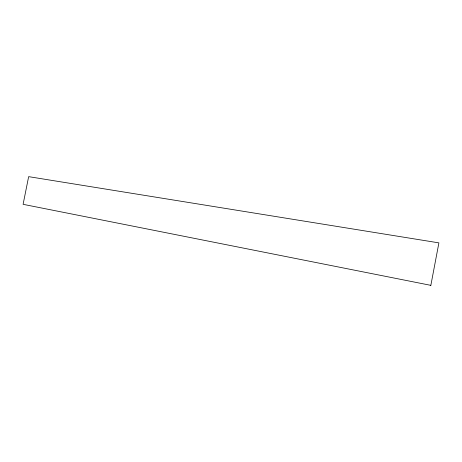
<?xml version="1.0" encoding="UTF-8"?>
<svg xmlns="http://www.w3.org/2000/svg" width="462" height="462" viewBox="0 0 462 462"><rect width="100%" height="100%" fill="white"/><g stroke="black" fill="none" stroke-linecap="round" stroke-linejoin="round"><path stroke-width="0.69" d="M430.844 285.349L438.9 242.873L28.65 176.651L23.1 204.325L430.844 285.349L430.52 285.291"/></g></svg>
